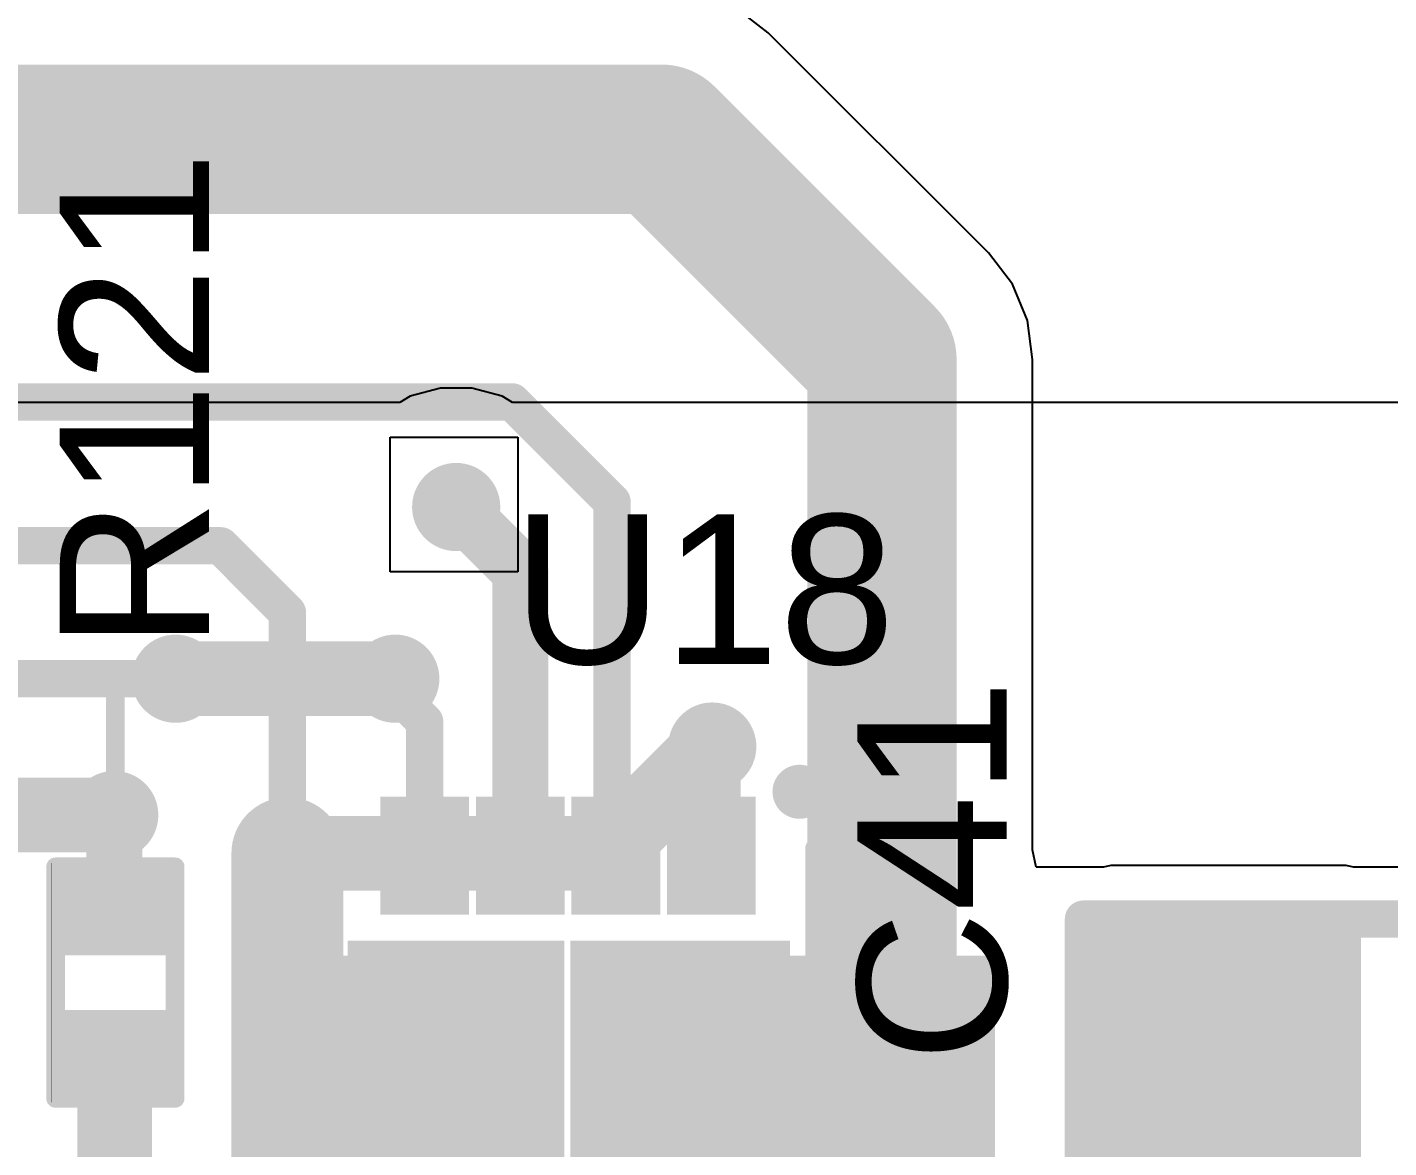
# Model space of a CAD drawing. Header units: millimetres. Extents: x 0 to 214, y 0 to 214.
# Drawn here: x 2.4091 to 2.7737, y 0.7464 to 1.0465 of the extents above; entities that cross this region are included whole.
import ezdxf

# ---------------------------------------------------------------- set-up
doc = ezdxf.new("R2010")
doc.units = ezdxf.units.MM
doc.header["$MEASUREMENT"] = 0
for name, color, linetype in [('BottomLayer', 5, 'Continuous'), ('BottomSolder', 6, 'Continuous'), ('TopLayer', 1, 'Continuous'), ('TopOverlay', 2, 'Continuous'), ('TopPaste', 8, 'Continuous'), ('TopSolder', 216, 'Continuous'), ('ViaHoleLayer', 16, 'Continuous')]:
    doc.layers.add(name, color=color, linetype=linetype)
doc.styles.add('Arial', font='', dxfattribs={"height": 0.2})
doc.styles.get('Arial').set_extended_font_data('Arial')

# ---------------------------------------------------------------- blocks, each defined once
blk = doc.blocks.new('PDFN3_3_89')
at = {"layer": 'TopLayer'}
for points in [[(0.06026, 0.05539), (0.06026, 0.00461), (-0.03226, 0.00461), (-0.03226, 0.05539)], [(-0.04724, 0.04626), (-0.04724, 0.03051), (-0.07087, 0.03051), (-0.07087, 0.04626)], [(0.07087, 0.04626), (0.07087, 0.03051), (0.04724, 0.03051), (0.04724, 0.04626)], [(-0.04724, 0.02067), (-0.04724, 0.00492), (-0.07087, 0.00492), (-0.07087, 0.02067)], [(0.07087, 0.02067), (0.07087, 0.00492), (0.04724, 0.00492), (0.04724, 0.02067)], [(-0.04724, -0.00492), (-0.04724, -0.02067), (-0.07087, -0.02067), (-0.07087, -0.00492)], [(-0.03226, -0.055), (-0.03226, -0.005), (0.06026, -0.005), (0.06026, -0.055)], [(0.07087, -0.00492), (0.07087, -0.02067), (0.04724, -0.02067), (0.04724, -0.00492)], [(-0.04724, -0.03051), (-0.04724, -0.04626), (-0.07087, -0.04626), (-0.07087, -0.03051)], [(0.07087, -0.03051), (0.07087, -0.04626), (0.04724, -0.04626), (0.04724, -0.03051)]]:
    blk.add_hatch(color=1, dxfattribs=at).paths.add_polyline_path(points)
at = {"layer": 'TopPaste'}
for points in [[(0.06026, 0.05539), (0.06026, 0.00461), (-0.03226, 0.00461), (-0.03226, 0.05539)], [(-0.04724, 0.04626), (-0.04724, 0.03051), (-0.07087, 0.03051), (-0.07087, 0.04626)], [(0.07087, 0.04626), (0.07087, 0.03051), (0.04724, 0.03051), (0.04724, 0.04626)], [(-0.04724, 0.02067), (-0.04724, 0.00492), (-0.07087, 0.00492), (-0.07087, 0.02067)], [(0.07087, 0.02067), (0.07087, 0.00492), (0.04724, 0.00492), (0.04724, 0.02067)], [(-0.04724, -0.00492), (-0.04724, -0.02067), (-0.07087, -0.02067), (-0.07087, -0.00492)], [(-0.03226, -0.055), (-0.03226, -0.005), (0.06026, -0.005), (0.06026, -0.055)], [(0.07087, -0.00492), (0.07087, -0.02067), (0.04724, -0.02067), (0.04724, -0.00492)], [(-0.04724, -0.03051), (-0.04724, -0.04626), (-0.07087, -0.04626), (-0.07087, -0.03051)], [(0.07087, -0.03051), (0.07087, -0.04626), (0.04724, -0.04626), (0.04724, -0.03051)]]:
    blk.add_hatch(color=8, dxfattribs=at).paths.add_polyline_path(points)
at = {"layer": 'TopSolder'}
for points in [[(0.06426, 0.05939), (0.06426, 0.00061), (-0.03626, 0.00061), (-0.03626, 0.05939)], [(-0.04324, 0.05026), (-0.04324, 0.02651), (-0.07487, 0.02651), (-0.07487, 0.05026)], [(0.07487, 0.05026), (0.07487, 0.02651), (0.04324, 0.02651), (0.04324, 0.05026)], [(-0.04324, 0.02467), (-0.04324, 0.00092), (-0.07487, 0.00092), (-0.07487, 0.02467)], [(0.07487, 0.02467), (0.07487, 0.00092), (0.04324, 0.00092), (0.04324, 0.02467)], [(-0.04324, -0.00092), (-0.04324, -0.02467), (-0.07487, -0.02467), (-0.07487, -0.00092)], [(-0.03626, -0.059), (-0.03626, -0.001), (0.06426, -0.001), (0.06426, -0.059)], [(0.07487, -0.00092), (0.07487, -0.02467), (0.04324, -0.02467), (0.04324, -0.00092)], [(-0.04324, -0.02651), (-0.04324, -0.05026), (-0.07487, -0.05026), (-0.07487, -0.02651)], [(0.07487, -0.02651), (0.07487, -0.05026), (0.04324, -0.05026), (0.04324, -0.02651)]]:
    blk.add_hatch(color=216, dxfattribs=at).paths.add_polyline_path(points)
at = {"layer": 'TopOverlay'}
for points, const_width in [([(-0.07391, 0.06197, 1), (-0.07838, 0.06197, 1)], 0.01), ([(-0.08088, 0.06197, 1), (-0.07588, 0.06197, 1)], 0.005), ([(-0.07641, 0.06197, 1), (-0.07141, 0.06197, 1)], 0.005), ([(-0.06225, 0.066, 1), (-0.05975, 0.066, 1)], 0.0025), ([(0.05975, 0.066, 1), (0.06225, 0.066, 1)], 0.0025), ([(-0.06225, -0.066, 1), (-0.05975, -0.066, 1)], 0.0025), ([(0.05975, -0.066, 1), (0.06225, -0.066, 1)], 0.0025)]:
    blk.add_lwpolyline(points, format="xyb", close=True, dxfattribs=dict(at, const_width=const_width))
at = {"layer": 'TopOverlay', "const_width": 0.005}
for points in [[(0.061, 0.066), (-0.061, 0.066)], [(0.061, -0.066), (-0.061, -0.066)]]:
    blk.add_lwpolyline(points, dxfattribs=at)
blk = doc.blocks.new('RES_2512_90')
at = {"layer": 'TopLayer'}
for points in [[(-0.15945, 0.06693), (-0.09646, 0.06693), (-0.09646, -0.06693), (-0.15945, -0.06693)], [(0.09646, 0.06693), (0.15945, 0.06693), (0.15945, -0.06693), (0.09646, -0.06693)]]:
    blk.add_hatch(color=1, dxfattribs=at).paths.add_polyline_path(points)
at = {"layer": 'TopPaste'}
for points in [[(-0.15945, 0.06693), (-0.09646, 0.06693), (-0.09646, -0.06693), (-0.15945, -0.06693)], [(0.09646, 0.06693), (0.15945, 0.06693), (0.15945, -0.06693), (0.09646, -0.06693)]]:
    blk.add_hatch(color=8, dxfattribs=at).paths.add_polyline_path(points)
at = {"layer": 'TopSolder'}
for points in [[(-0.16345, 0.07093), (-0.09246, 0.07093), (-0.09246, -0.07093), (-0.16345, -0.07093)], [(0.09246, 0.07093), (0.16345, 0.07093), (0.16345, -0.07093), (0.09246, -0.07093)]]:
    blk.add_hatch(color=216, dxfattribs=at).paths.add_polyline_path(points)
at = {"layer": 'TopOverlay', "const_width": 0.01}
for points in [[(0.16679, 0.073), (-0.167, 0.073)], [(-0.167, 0.073), (-0.167, -0.073)], [(0.16679, 0.073), (0.16679, -0.073)], [(0.16679, -0.073), (-0.167, -0.073)]]:
    blk.add_lwpolyline(points, dxfattribs=at)
at = {"layer": 'TopOverlay', "const_width": 0.005}
for points in [[(-0.1695, 0.073, 1), (-0.1645, 0.073, 1)], [(-0.1695, 0.073, 1), (-0.1645, 0.073, 1)], [(0.16429, 0.073, 1), (0.16929, 0.073, 1)], [(0.16429, 0.073, 1), (0.16929, 0.073, 1)], [(-0.1695, -0.073, 1), (-0.1645, -0.073, 1)], [(-0.1695, -0.073, 1), (-0.1645, -0.073, 1)], [(0.16429, -0.073, 1), (0.16929, -0.073, 1)], [(0.16429, -0.073, 1), (0.16929, -0.073, 1)]]:
    blk.add_lwpolyline(points, format="xyb", close=True, dxfattribs=at)
blk = doc.blocks.new('R___0402_108')
at = {"layer": 'TopLayer'}
for points in [[(-0.0275, -0.0125), (-0.0275, 0.0125), (-0.0095, 0.0125), (-0.0095, -0.0125)], [(0.0095, -0.0125), (0.0095, 0.0125), (0.0275, 0.0125), (0.0275, -0.0125)]]:
    blk.add_hatch(color=1, dxfattribs=at).paths.add_polyline_path(points)
at = {"layer": 'TopPaste'}
for points in [[(-0.0275, -0.0125), (-0.0275, 0.0125), (-0.0095, 0.0125), (-0.0095, -0.0125)], [(0.0095, -0.0125), (0.0095, 0.0125), (0.0275, 0.0125), (0.0275, -0.0125)]]:
    blk.add_hatch(color=8, dxfattribs=at).paths.add_polyline_path(points)
at = {"layer": 'TopSolder'}
for points in [[(-0.02967, -0.01467), (-0.02967, 0.01467), (-0.00733, 0.01467), (-0.00733, -0.01467)], [(0.00733, -0.01467), (0.00733, 0.01467), (0.02967, 0.01467), (0.02967, -0.01467)]]:
    blk.add_hatch(color=216, dxfattribs=at).paths.add_polyline_path(points)
at = {"layer": 'TopOverlay'}
for points, const_width in [([(-0.031, -0.016), (-0.031, 0.016)], 0.005), ([(0.031, 0.016), (-0.031, 0.016)], 0.005), ([(0.031, -0.016), (0.031, 0.016)], 0.005), ([(0.031, -0.016), (-0.031, -0.016)], 0.005), ([(0.032, -0.017), (-0.032, -0.017)], 0.000127)]:
    blk.add_lwpolyline(points, dxfattribs=dict(at, const_width=const_width))
for points, const_width in [([(-0.03225, 0.016, 1), (-0.02975, 0.016, 1)], 0.0025), ([(-0.03225, 0.016, 1), (-0.02975, 0.016, 1)], 0.0025), ([(0.02975, 0.016, 1), (0.03225, 0.016, 1)], 0.0025), ([(0.02975, 0.016, 1), (0.03225, 0.016, 1)], 0.0025), ([(-0.03225, -0.016, 1), (-0.02975, -0.016, 1)], 0.0025), ([(-0.03225, -0.016, 1), (-0.02975, -0.016, 1)], 0.0025), ([(0.02975, -0.016, 1), (0.03225, -0.016, 1)], 0.0025), ([(0.02975, -0.016, 1), (0.03225, -0.016, 1)], 0.0025), ([(-0.03203, -0.017, 1), (-0.03197, -0.017, 1)], 0.0000635), ([(0.03197, -0.017, 1), (0.03203, -0.017, 1)], 0.0000635)]:
    blk.add_lwpolyline(points, format="xyb", close=True, dxfattribs=dict(at, const_width=const_width))
blk = doc.blocks.new('C__0402_456')
at = {"layer": 'TopLayer'}
for points in [[(-0.0275, -0.0125), (-0.0275, 0.0125), (-0.0095, 0.0125), (-0.0095, -0.0125)], [(0.0095, -0.0125), (0.0095, 0.0125), (0.0275, 0.0125), (0.0275, -0.0125)]]:
    blk.add_hatch(color=1, dxfattribs=at).paths.add_polyline_path(points)
at = {"layer": 'TopPaste'}
for points in [[(-0.0275, -0.0125), (-0.0275, 0.0125), (-0.0095, 0.0125), (-0.0095, -0.0125)], [(0.0095, -0.0125), (0.0095, 0.0125), (0.0275, 0.0125), (0.0275, -0.0125)]]:
    blk.add_hatch(color=8, dxfattribs=at).paths.add_polyline_path(points)
at = {"layer": 'TopSolder'}
for points in [[(-0.02986, -0.01486), (-0.02986, 0.01486), (-0.00714, 0.01486), (-0.00714, -0.01486)], [(0.00714, -0.01486), (0.00714, 0.01486), (0.02986, 0.01486), (0.02986, -0.01486)]]:
    blk.add_hatch(color=216, dxfattribs=at).paths.add_polyline_path(points)
at = {"layer": 'TopOverlay', "const_width": 0.005}
for points in [[(-0.031, 0.016), (-0.011, 0.016)], [(-0.031, 0.016), (-0.031, -0.016)], [(0.011, 0.016), (0.031, 0.016)], [(0.031, 0.016), (0.031, -0.016)], [(-0.031, -0.016), (-0.011, -0.016)], [(0.011, -0.016), (0.031, -0.016)]]:
    blk.add_lwpolyline(points, dxfattribs=at)
at = {"layer": 'TopOverlay', "const_width": 0.0025}
for points in [[(-0.03225, 0.016, 1), (-0.02975, 0.016, 1)], [(-0.03225, 0.016, 1), (-0.02975, 0.016, 1)], [(-0.01225, 0.016, 1), (-0.00975, 0.016, 1)], [(0.00975, 0.016, 1), (0.01225, 0.016, 1)], [(0.02975, 0.016, 1), (0.03225, 0.016, 1)], [(0.02975, 0.016, 1), (0.03225, 0.016, 1)], [(-0.03225, -0.016, 1), (-0.02975, -0.016, 1)], [(-0.03225, -0.016, 1), (-0.02975, -0.016, 1)], [(-0.01225, -0.016, 1), (-0.00975, -0.016, 1)], [(0.00975, -0.016, 1), (0.01225, -0.016, 1)], [(0.02975, -0.016, 1), (0.03225, -0.016, 1)], [(0.02975, -0.016, 1), (0.03225, -0.016, 1)]]:
    blk.add_lwpolyline(points, format="xyb", close=True, dxfattribs=at)

msp = doc.modelspace()

# ---------------------------------------------------------------- hatches: boundary and pattern name
at = {"layer": 'BottomLayer'}
h = msp.add_hatch(color=5, dxfattribs=at)
edge = h.paths.add_edge_path()
edge.add_arc((2.524, 0.918), 0.01181, 0, 360)
h = msp.add_hatch(color=5, dxfattribs=at)
edge = h.paths.add_edge_path()
edge.add_arc((2.44887, 0.87203), 0.01181, 0, 360)
h = msp.add_hatch(color=5, dxfattribs=at)
edge = h.paths.add_edge_path()
edge.add_arc((2.50769, 0.87203), 0.01181, 0, 360)
h = msp.add_hatch(color=5, dxfattribs=at)
edge = h.paths.add_edge_path()
edge.add_arc((2.59256, 0.85387), 0.01181, 0, 360)
h = msp.add_hatch(color=5, dxfattribs=at)
edge = h.paths.add_edge_path()
edge.add_arc((2.43244, 0.83554), 0.01181, 0, 360)
h = msp.add_hatch(color=5, dxfattribs=at)
edge = h.paths.add_edge_path()
edge.add_arc((2.47882, 0.8253), 0.01181, 0, 360)
at = {"layer": 'BottomSolder'}
h = msp.add_hatch(color=6, dxfattribs=at)
edge = h.paths.add_edge_path()
edge.add_arc((2.524, 0.918), 0.00591, 0, 360)
h = msp.add_hatch(color=6, dxfattribs=at)
edge = h.paths.add_edge_path()
edge.add_arc((2.44887, 0.87203), 0.00591, 0, 360)
h = msp.add_hatch(color=6, dxfattribs=at)
edge = h.paths.add_edge_path()
edge.add_arc((2.50769, 0.87203), 0.00591, 0, 360)
h = msp.add_hatch(color=6, dxfattribs=at)
edge = h.paths.add_edge_path()
edge.add_arc((2.59256, 0.85387), 0.00591, 0, 360)
h = msp.add_hatch(color=6, dxfattribs=at)
edge = h.paths.add_edge_path()
edge.add_arc((2.43244, 0.83554), 0.00591, 0, 360)
h = msp.add_hatch(color=6, dxfattribs=at)
edge = h.paths.add_edge_path()
edge.add_arc((2.47882, 0.8253), 0.00591, 0, 360)
at = {"layer": 'TopLayer'}
h = msp.add_hatch(color=1, dxfattribs=at)
edge = h.paths.add_edge_path()
edge.add_arc((2.524, 0.918), 0.01181, 0, 360)
h = msp.add_hatch(color=1, dxfattribs=at)
edge = h.paths.add_edge_path()
edge.add_arc((2.44887, 0.87203), 0.01181, 0, 360)
h = msp.add_hatch(color=1, dxfattribs=at)
edge = h.paths.add_edge_path()
edge.add_arc((2.50769, 0.87203), 0.01181, 0, 360)
h = msp.add_hatch(color=1, dxfattribs=at)
edge = h.paths.add_edge_path()
edge.add_arc((2.59256, 0.85387), 0.01181, 0, 360)
for points in [[(2.58446, 0.81286), (2.60021, 0.81286), (2.60021, 0.85387), (2.58446, 0.85387)], [(2.6993, 0.50803), (2.76229, 0.50803), (2.76229, 0.8016), (2.6993, 0.8016)], [(2.48075, 0.42903), (2.54116, 0.42903), (2.54116, 0.79788), (2.48075, 0.79788)], [(2.55856, 0.69475), (2.60935, 0.69475), (2.60935, 0.79788), (2.55856, 0.79788)], [(2.55856, 0.73467), (2.66825, 0.73467), (2.66825, 0.79788), (2.55856, 0.79788)]]:
    msp.add_hatch(color=1, dxfattribs=at).paths.add_polyline_path(points)
h = msp.add_hatch(color=1, dxfattribs=at)
edge = h.paths.add_edge_path()
edge.add_arc((2.43244, 0.83554), 0.01181, 0, 360)
h = msp.add_hatch(color=1, dxfattribs=at)
edge = h.paths.add_edge_path()
edge.add_arc((2.47882, 0.8253), 0.01181, 0, 360)
at = {"layer": 'TopSolder'}
h = msp.add_hatch(color=216, dxfattribs=at)
edge = h.paths.add_edge_path()
edge.add_arc((2.524, 0.918), 0.00591, 0, 360)
h = msp.add_hatch(color=216, dxfattribs=at)
edge = h.paths.add_edge_path()
edge.add_arc((2.44887, 0.87203), 0.00591, 0, 360)
h = msp.add_hatch(color=216, dxfattribs=at)
edge = h.paths.add_edge_path()
edge.add_arc((2.50769, 0.87203), 0.00591, 0, 360)
h = msp.add_hatch(color=216, dxfattribs=at)
edge = h.paths.add_edge_path()
edge.add_arc((2.59256, 0.85387), 0.00591, 0, 360)
h = msp.add_hatch(color=216, dxfattribs=at)
edge = h.paths.add_edge_path()
edge.add_arc((2.43244, 0.83554), 0.00591, 0, 360)
h = msp.add_hatch(color=216, dxfattribs=at)
edge = h.paths.add_edge_path()
edge.add_arc((2.47882, 0.8253), 0.00591, 0, 360)
at = {"layer": 'ViaHoleLayer'}
h = msp.add_hatch(color=16, dxfattribs=at)
edge = h.paths.add_edge_path()
edge.add_arc((2.524, 0.918), 0.00591, 0, 360)
h = msp.add_hatch(color=16, dxfattribs=at)
edge = h.paths.add_edge_path()
edge.add_arc((2.44887, 0.87203), 0.00591, 0, 360)
h = msp.add_hatch(color=16, dxfattribs=at)
edge = h.paths.add_edge_path()
edge.add_arc((2.50769, 0.87203), 0.00591, 0, 360)
h = msp.add_hatch(color=16, dxfattribs=at)
edge = h.paths.add_edge_path()
edge.add_arc((2.59256, 0.85387), 0.00591, 0, 360)
h = msp.add_hatch(color=16, dxfattribs=at)
edge = h.paths.add_edge_path()
edge.add_arc((2.43244, 0.83554), 0.00591, 0, 360)
h = msp.add_hatch(color=16, dxfattribs=at)
edge = h.paths.add_edge_path()
edge.add_arc((2.47882, 0.8253), 0.00591, 0, 360)

# ---------------------------------------------------------------- linework, layer by layer
at = {"layer": 'BottomLayer'}
for p, q in [((2.51981, 0.94981), (2.51172, 0.94764)), ((2.52819, 0.94981), (2.51981, 0.94981)), ((2.53628, 0.94764), (2.52819, 0.94981)), ((2.50888, 0.946), (2.19891, 0.946)), ((2.51172, 0.94764), (2.50888, 0.946)), ((2.53912, 0.946), (2.53628, 0.94764)), ((2.904, 0.946), (2.53912, 0.946)), ((2.50629, 0.90068), (2.50629, 0.93666)), ((2.50629, 0.93666), (2.54051, 0.93666)), ((2.54051, 0.93666), (2.54051, 0.90068)), ((2.54051, 0.90068), (2.50629, 0.90068))]:
    msp.add_line(p, q, dxfattribs=at)
at = {"layer": 'BottomLayer', "const_width": 0.02}
for points in [[(2.44887, 0.87203), (2.50769, 0.87203)], [(2.56395, 0.82526), (2.59186, 0.85317)], [(2.23939, 0.83554), (2.43244, 0.83554)], [(2.47878, 0.82526), (2.56395, 0.82526)]]:
    msp.add_lwpolyline(points, dxfattribs=at)
at = {"layer": 'BottomLayer', "const_width": 0.01}
for points in [[(2.44387, 0.87203, 1), (2.45387, 0.87203, 1)], [(2.50269, 0.87203, 1), (2.51269, 0.87203, 1)], [(2.58686, 0.85317, 1), (2.59687, 0.85317, 1)], [(2.42744, 0.83554, 1), (2.43744, 0.83554, 1)], [(2.47378, 0.82526, 1), (2.48378, 0.82526, 1)], [(2.55895, 0.82526, 1), (2.56895, 0.82526, 1)], [(2.55895, 0.82526, 1), (2.56895, 0.82526, 1)]]:
    msp.add_lwpolyline(points, format="xyb", close=True, dxfattribs=at)
at = {"layer": 'TopLayer'}
for p, q in [((2.60755, 1.045), (2.59919, 1.05141)), ((2.66653, 0.98602), (2.60755, 1.045)), ((2.67294, 0.97766), (2.66653, 0.98602)), ((2.66653, 0.98602), (2.66653, 0.98602)), ((2.67697, 0.96793), (2.67294, 0.97766)), ((2.67835, 0.95749), (2.67697, 0.96793)), ((2.67835, 0.82621), (2.67835, 0.95749)), ((2.67835, 0.95749), (2.67835, 0.95749)), ((2.6793, 0.8216), (2.67835, 0.82621)), ((2.69733, 0.8216), (2.6793, 0.8216)), ((2.6993, 0.82199), (2.69733, 0.8216)), ((2.76229, 0.82199), (2.6993, 0.82199)), ((2.76426, 0.8216), (2.76229, 0.82199)), ((2.78229, 0.8216), (2.76426, 0.8216))]:
    msp.add_line(p, q, dxfattribs=at)
for points, const_width in [([(2.02354, 1.01647), (2.57902, 1.01647)], 0.04), ([(2.57902, 1.01647), (2.638, 0.95749)], 0.04), ([(2.638, 0.7762), (2.638, 0.95749)], 0.04), ([(2.27449, 0.94616), (2.53894, 0.94616)], 0.01), ([(2.53894, 0.94616), (2.56575, 0.91934)], 0.01), ([(2.524, 0.918), (2.54116, 0.90084)], 0.015), ([(2.56575, 0.82467), (2.56575, 0.91934)], 0.01), ([(2.27466, 0.90762), (2.46091, 0.90762)], 0.01), ([(2.46091, 0.90762), (2.47882, 0.8897)], 0.01), ([(2.54116, 0.82467), (2.54116, 0.90084)], 0.015), ([(2.47882, 0.8253), (2.47882, 0.8897)], 0.01), ([(2.29444, 0.87203), (2.44887, 0.87203)], 0.01), ([(2.50769, 0.86835), (2.50769, 0.87203)], 0.01), ([(2.50769, 0.86835), (2.51557, 0.86047)], 0.01), ([(2.51557, 0.82467), (2.51557, 0.86047)], 0.01), ([(2.43244, 0.80948), (2.43244, 0.83554)], 0.015), ([(2.47882, 0.46003), (2.47882, 0.8253)], 0.03), ([(2.43244, 0.80948), (2.43275, 0.80917)], 0.007), ([(2.63397, 0.77217), (2.638, 0.7762)], 0.04), ([(2.43256, 0.76298), (2.43275, 0.76317)], 0.02), ([(2.43256, 0.72155), (2.43256, 0.76298)], 0.02)]:
    msp.add_lwpolyline(points, dxfattribs=dict(at, const_width=const_width))
for points, const_width in [([(2.56902, 1.01647, 1), (2.58902, 1.01647, 1)], 0.02), ([(2.56902, 1.01647, 1), (2.58902, 1.01647, 1)], 0.02), ([(2.628, 0.95749, 1), (2.648, 0.95749, 1)], 0.02), ([(2.628, 0.95749, 1), (2.648, 0.95749, 1)], 0.02), ([(2.53644, 0.94616, 1), (2.54144, 0.94616, 1)], 0.005), ([(2.53644, 0.94616, 1), (2.54144, 0.94616, 1)], 0.005), ([(2.52025, 0.918, 1), (2.52775, 0.918, 1)], 0.0075), ([(2.56325, 0.91934, 1), (2.56825, 0.91934, 1)], 0.005), ([(2.56325, 0.91934, 1), (2.56825, 0.91934, 1)], 0.005), ([(2.45841, 0.90762, 1), (2.46341, 0.90762, 1)], 0.005), ([(2.45841, 0.90762, 1), (2.46341, 0.90762, 1)], 0.005), ([(2.53741, 0.90084, 1), (2.54491, 0.90084, 1)], 0.0075), ([(2.53741, 0.90084, 1), (2.54491, 0.90084, 1)], 0.0075), ([(2.47632, 0.8897, 1), (2.48132, 0.8897, 1)], 0.005), ([(2.47632, 0.8897, 1), (2.48132, 0.8897, 1)], 0.005), ([(2.44637, 0.87203, 1), (2.45137, 0.87203, 1)], 0.005), ([(2.50519, 0.87203, 1), (2.51019, 0.87203, 1)], 0.005), ([(2.50519, 0.86835, 1), (2.51019, 0.86835, 1)], 0.005), ([(2.50519, 0.86835, 1), (2.51019, 0.86835, 1)], 0.005), ([(2.51307, 0.86047, 1), (2.51807, 0.86047, 1)], 0.005), ([(2.51307, 0.86047, 1), (2.51807, 0.86047, 1)], 0.005), ([(2.42869, 0.83554, 1), (2.43619, 0.83554, 1)], 0.0075), ([(2.47132, 0.8253, 1), (2.48632, 0.8253, 1)], 0.015), ([(2.53741, 0.82467, 1), (2.54491, 0.82467, 1)], 0.0075), ([(2.47632, 0.8253, 1), (2.48132, 0.8253, 1)], 0.005), ([(2.51307, 0.82467, 1), (2.51807, 0.82467, 1)], 0.005), ([(2.56325, 0.82467, 1), (2.56825, 0.82467, 1)], 0.005), ([(2.42869, 0.80948, 1), (2.43619, 0.80948, 1)], 0.0075), ([(2.43069, 0.80948, 1), (2.43419, 0.80948, 1)], 0.0035), ([(2.431, 0.80917, 1), (2.4345, 0.80917, 1)], 0.0035), ([(2.628, 0.7762, 1), (2.648, 0.7762, 1)], 0.02), ([(2.628, 0.7762, 1), (2.648, 0.7762, 1)], 0.02), ([(2.62397, 0.77217, 1), (2.64397, 0.77217, 1)], 0.02), ([(2.42756, 0.76298, 1), (2.43756, 0.76298, 1)], 0.01), ([(2.42756, 0.76298, 1), (2.43756, 0.76298, 1)], 0.01), ([(2.42775, 0.76317, 1), (2.43775, 0.76317, 1)], 0.01)]:
    msp.add_lwpolyline(points, format="xyb", close=True, dxfattribs=dict(at, const_width=const_width))
at = {"layer": 'TopOverlay', "const_width": 0.005}
msp.add_lwpolyline([(2.43275, 0.82167), (2.43275, 0.86904)], dxfattribs=at)
at = {"layer": 'TopOverlay', "const_width": 0.0025}
for points in [[(2.4315, 0.86904, 1), (2.434, 0.86904, 1)], [(2.4315, 0.82167, 1), (2.434, 0.82167, 1)]]:
    msp.add_lwpolyline(points, format="xyb", close=True, dxfattribs=at)

# ---------------------------------------------------------------- block references
for name, p, rotation in [('PDFN3_3_89', (2.55395, 0.76562), 270), ('R___0402_108', (2.43275, 0.79067), 270), ('RES_2512_90', (2.85875, 0.73467), 180), ('C__0402_456', (2.64647, 0.72425), 90)]:
    msp.add_blockref(name, p, dxfattribs=dict(rotation=rotation))

# ---------------------------------------------------------------- texts
at = {"layer": 'TopOverlay', "style": 'Arial'}
for s, p in [('R121', (2.45786, 0.87972)), ('C41', (2.6714, 0.76938))]:
    msp.add_text(s, height=0.04, rotation=90, dxfattribs=at).set_placement(p)
msp.add_text('U18', height=0.04, dxfattribs=at).set_placement((2.53902, 0.87601))

doc.saveas('drawing.dxf')
